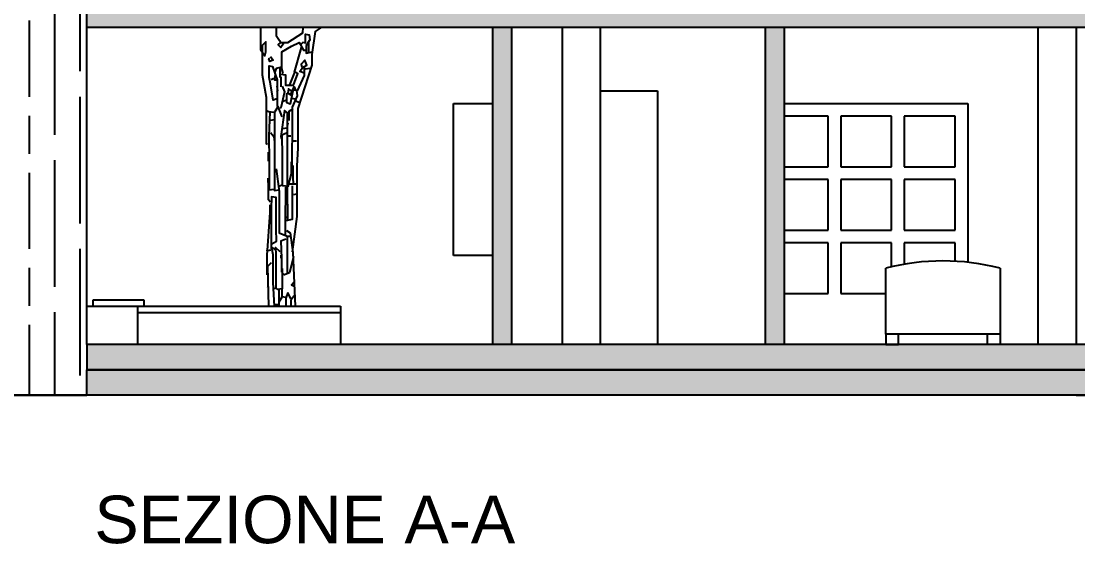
# Model space of a CAD drawing. Header units: centimetres. Extents: x -3096 to 17897, y -3131 to 15798.
# Drawn here: x 6522 to 7356, y 1996 to 2409 of the extents above; entities that cross this region are included whole.
import ezdxf

# ---------------------------------------------------------------- set-up
doc = ezdxf.new("R2010")
doc.units = ezdxf.units.CM
doc.styles.get("Standard").update_dxf_attribs({"font": 'arial.ttf'})

msp = doc.modelspace()

# ---------------------------------------------------------------- hatches: boundary and pattern name
at = {"transparency": 33554508}
h = msp.add_hatch(dxfattribs=at)
h.set_pattern_fill('GOST_WOOD', color=256, scale=10)
h.set_pattern_definition([(90, (-3571.06, 2249.15), (60, -4e-15), [100, -20]), (90, (-3551.06, 2229.15), (60, -4e-15), [60, -15, 30, -15]), (90, (-3531.06, 2199.15), (60, -4e-15), [100, -20])])
h.paths.add_polyline_path([(6514.15, 2113.79), (6574.15, 2113.79), (6574.15, 2133.79), (6574.15, 2413.79), (6574.15, 2713.79), (6514.15, 2713.79)])
at = {"transparency": 33554462}
h = msp.add_hatch(color=256, dxfattribs=at)
h.dxf.hatch_style = 1
h.paths.add_polyline_path([(7529.16, 2433.79), (6574.15, 2433.79), (6574.15, 2413.79), (6574.15, 2403.79), (7354.15, 2403.79), (7529.16, 2403.79)])
h.paths.add_polyline_path([(7382.18, 2153.79), (6574.15, 2153.79), (6574.15, 2133.79), (7382.18, 2133.79)])
h.paths.add_polyline_path([(7529.15, 2133.79), (6574.15, 2133.79), (6574.15, 2113.79), (7529.15, 2113.79)])
h.paths.add_polyline_path([(6909.15, 2403.79), (6894.58, 2403.79), (6894.15, 2403.37), (6894.15, 2153.79), (6909.15, 2153.79)])
h.paths.add_polyline_path([(7124.15, 2403.79), (7109.15, 2403.79), (7109.15, 2153.79), (7124.15, 2153.79)])

# ---------------------------------------------------------------- linework, layer by layer
for p, q in [((6574.15, 2153.79), (6574.15, 2433.79)), ((7354.15, 2403.79), (6574.15, 2403.79)), ((6894.15, 2153.79), (6894.15, 2403.79)), ((6909.15, 2153.79), (6909.15, 2403.79)), ((6949.15, 2153.79), (6949.15, 2403.79)), ((6979.15, 2153.79), (6979.15, 2403.79)), ((7109.15, 2153.79), (7109.15, 2403.79)), ((7124.15, 2153.79), (7124.15, 2403.79)), ((7324.15, 2153.79), (7324.15, 2403.79)), ((7529.16, 2403.79), (7354.15, 2403.79)), ((7354.15, 2403.79), (7354.15, 2153.79)), ((6979.15, 2353.79), (7024.15, 2353.79)), ((7024.15, 2353.79), (7024.15, 2153.79)), ((6863.32, 2223.76), (6863.32, 2343.76)), ((6863.32, 2343.76), (6893.32, 2343.76)), ((7109.15, 2153.79), (7109.15, 2343.79)), ((7124.15, 2343.79), (7268.7, 2343.79)), ((7268.7, 2343.79), (7268.7, 2218.53)), ((7158.7, 2333.79), (7124.15, 2333.79)), ((7158.7, 2293.79), (7158.7, 2333.79)), ((7168.7, 2333.79), (7168.7, 2293.79)), ((7208.7, 2333.79), (7168.7, 2333.79)), ((7208.7, 2293.79), (7208.7, 2333.79)), ((7218.7, 2333.79), (7218.7, 2293.79)), ((7258.7, 2333.79), (7218.7, 2333.79)), ((7258.7, 2293.79), (7258.7, 2333.79)), ((7124.15, 2293.79), (7158.7, 2293.79)), ((7168.7, 2293.79), (7208.7, 2293.79)), ((7218.7, 2293.79), (7258.7, 2293.79)), ((7158.7, 2283.79), (7124.15, 2283.79)), ((7158.7, 2243.79), (7158.7, 2283.79)), ((7168.7, 2283.79), (7168.7, 2243.79)), ((7208.7, 2283.79), (7168.7, 2283.79)), ((7208.7, 2243.79), (7208.7, 2283.79)), ((7218.7, 2283.79), (7218.7, 2243.79)), ((7258.7, 2283.79), (7218.7, 2283.79)), ((7258.7, 2243.79), (7258.7, 2283.79)), ((7124.15, 2243.79), (7158.7, 2243.79)), ((7168.7, 2243.79), (7208.7, 2243.79)), ((7218.7, 2243.79), (7258.7, 2243.79)), ((7158.7, 2233.79), (7124.15, 2233.79)), ((7158.7, 2193.79), (7158.7, 2233.79)), ((7168.7, 2233.79), (7168.7, 2193.79)), ((7208.7, 2233.79), (7168.7, 2233.79)), ((7208.7, 2214.92), (7208.7, 2233.79)), ((7258.7, 2233.79), (7218.7, 2233.79)), ((7218.7, 2233.79), (7218.7, 2216.97)), ((7258.7, 2219.36), (7258.7, 2233.79)), ((6893.32, 2223.76), (6863.32, 2223.76)), ((7204.15, 2161.79), (7204.15, 2213.79)), ((7294.15, 2213.79), (7294.15, 2161.79)), ((7124.15, 2193.79), (7158.7, 2193.79)), ((7168.7, 2193.79), (7204.15, 2193.79)), ((6574.15, 2183.79), (6774.15, 2183.79)), ((6579.15, 2183.79), (6579.15, 2188.79)), ((6579.15, 2188.79), (6619.15, 2188.79)), ((6614.15, 2183.79), (6614.15, 2153.79)), ((6619.15, 2188.79), (6619.15, 2183.79)), ((6774.15, 2183.79), (6774.15, 2153.79)), ((6614.15, 2178.79), (6774.15, 2178.79)), ((7204.15, 2161.79), (7204.15, 2153.79)), ((7294.15, 2161.79), (7204.15, 2161.79)), ((7214.15, 2153.79), (7214.15, 2161.79)), ((7284.15, 2153.79), (7284.15, 2161.79)), ((7294.15, 2161.79), (7294.15, 2153.79)), ((7354.15, 2153.79), (6574.15, 2153.79)), ((7204.15, 2153.79), (7214.15, 2153.79)), ((7294.15, 2153.79), (7284.15, 2153.79)), ((6574.15, 2113.79), (6574.15, 2133.79)), ((7774.15, 2113.79), (5914.15, 2113.79)), ((6514.15, 2113.79), (6574.15, 2113.79)), ((7354.15, 2113.79), (6574.15, 2113.79))]:
    msp.add_line(p, q)
at = {"linetype": 'Continuous', "transparency": 33554508}
msp.add_line((6894.15, 2403.37), (6894.58, 2403.79), dxfattribs=at)
at = {"color": 84}
for p, q in [((6731.62, 2243.49), (6734.39, 2241.83)), ((6734.39, 2241.83), (6736.61, 2226.32)), ((6722.76, 2228.54), (6719.72, 2230.2)), ((6719.72, 2230.2), (6720.69, 2224.66)), ((6720.69, 2224.66), (6720.69, 2202.52)), ((6736.61, 2226.32), (6738.52, 2183.79)), ((6719.44, 2218.02), (6716.67, 2215.25)), ((6716.67, 2215.25), (6717.3, 2183.79)), ((6720.69, 2202.52), (6721.92, 2183.79)), ((6732.73, 2194.76), (6731.07, 2190.34)), ((6734.94, 2189.78), (6732.73, 2194.76)), ((6737.71, 2192), (6734.94, 2188.67)), ((6731.07, 2190.34), (6731.07, 2183.79)), ((6734.94, 2188.67), (6734.94, 2183.79))]:
    msp.add_line(p, q, dxfattribs=at)
for points in [[(6711, 2403.79), (6711, 2386.33), (6714.46, 2381.35), (6715.29, 2384.67), (6715.29, 2392.42), (6712.52, 2389.66), (6712.52, 2366.4), (6715.57, 2348.68), (6715.57, 2312.14), (6716.67, 2311.59)], [(6723.32, 2403.79), (6723.32, 2397.41), (6726.09, 2393.53), (6726.64, 2392.42)], [(6729.41, 2391.32), (6727.19, 2387.99), (6724.98, 2390.21), (6727.19, 2391.87), (6732.73, 2391.87), (6744.36, 2399.62), (6744.84, 2403.79)], [(6758.8, 2403.79), (6754.32, 2400.73), (6751.55, 2382.46), (6751.55, 2374.15), (6740.48, 2339.83), (6740.48, 2308.82), (6739.65, 2294.42), (6739.65, 2254.56), (6736.05, 2226.88)], [(6728.02, 2372.49), (6728.02, 2384.67), (6735.5, 2389.1), (6741.59, 2391.87), (6744.91, 2385.78), (6746.57, 2385.78)], [(6747.12, 2391.32), (6744.36, 2391.87), (6742.7, 2390.21)], [(6746.57, 2392.42), (6746.57, 2398.51), (6749.34, 2397.96), (6749.89, 2394.08), (6747.12, 2389.66), (6747.12, 2383.56), (6752.11, 2384.67)], [(6749.06, 2391.87), (6749.06, 2384.12)], [(6743.25, 2387.99), (6737.71, 2368.62)], [(6718.89, 2380.8), (6721.1, 2378.03), (6718.33, 2376.92), (6717.78, 2379.14), (6718.33, 2379.69)], [(6744.91, 2368.06), (6742.14, 2369.17), (6744.36, 2372.49), (6747.68, 2374.15), (6746.02, 2378.03), (6743.25, 2374.71), (6743.8, 2372.49)], [(6723.87, 2347.58), (6721.1, 2346.47), (6718.89, 2359.2), (6718.06, 2364.19), (6718.06, 2373.6), (6720.55, 2373.05), (6724.15, 2362.53), (6724.15, 2341.49)], [(6728.85, 2367.51), (6727.75, 2372.49), (6723.32, 2371.38), (6722.21, 2368.06)], [(6722.76, 2366.95), (6722.21, 2362.53), (6723.32, 2362.53)], [(6726.36, 2371.94), (6726.36, 2364.74)], [(6727.19, 2366.95), (6730.79, 2366.4), (6730.79, 2358.37), (6737.16, 2358.37), (6740.48, 2367.51), (6738.27, 2369.17), (6733.84, 2358.65)], [(6745.46, 2372.49), (6745.46, 2365.85), (6739.93, 2353.67)], [(6749.89, 2371.38), (6746.57, 2370.83)], [(6721.66, 2363.63), (6719.44, 2362.53)], [(6727.47, 2356.99), (6727.47, 2364.19), (6726.09, 2364.74)], [(6723.87, 2357.54), (6724.42, 2353.67), (6723.87, 2353.11)], [(6728.3, 2357.54), (6729.96, 2353.11), (6727.19, 2340.38), (6726.64, 2339.83)], [(6736.61, 2353.67), (6734.39, 2343.15), (6731.9, 2344.25), (6731.9, 2351.45), (6732.73, 2352.01)], [(6735.5, 2353.67), (6733.28, 2355.33), (6732.73, 2352.01), (6735.5, 2350.34)], [(6736.05, 2352.01), (6733.84, 2351.45)], [(6739.37, 2354.22), (6739.93, 2349.79), (6736.05, 2340.93), (6736.05, 2317.12), (6735.77, 2308.27), (6735.77, 2294.98), (6734.94, 2294.98)], [(6735.5, 2352.56), (6737.71, 2356.99), (6738.82, 2354.22), (6736.05, 2354.22)], [(6728.3, 2333.18), (6724.98, 2341.49), (6722.21, 2337.06), (6722.21, 2312.14), (6722.21, 2281.14), (6722.21, 2275.05), (6725.53, 2275.6)], [(6731.62, 2346.47), (6728.85, 2345.36)], [(6735.5, 2348.13), (6738.82, 2347.58)], [(6738.82, 2345.92), (6741.59, 2344.81)], [(6715.57, 2338.16), (6717.78, 2337.61), (6721.66, 2337.06)], [(6718.33, 2337.06), (6717.78, 2318.23), (6718.06, 2298.3), (6718.06, 2275.6), (6721.66, 2276.15)], [(6732.73, 2251.79), (6732.45, 2277.26), (6732.45, 2336.5), (6729.96, 2338.16), (6727.19, 2317.68), (6727.75, 2316.02)], [(6736.61, 2339.27), (6733.56, 2337.61), (6733.56, 2330.41)], [(6722.21, 2330.97), (6718.89, 2330.41)], [(6732.73, 2328.2), (6732.18, 2325.98)], [(6718.89, 2321), (6721.66, 2317.68), (6722.21, 2313.25)], [(6731.62, 2320.45), (6728.02, 2318.79), (6728.16, 2302.18), (6728.16, 2279.48), (6725.53, 2278.37)], [(6732.18, 2324.32), (6728.3, 2323.77)], [(6732.73, 2318.23), (6734.94, 2318.23)], [(6736.61, 2314.36), (6739.37, 2314.36)], [(6717.23, 2305.5), (6717.23, 2298.3)], [(6723.32, 2292.21), (6725.81, 2274.49), (6725.81, 2241.83), (6732.18, 2239.06), (6732.18, 2209.71)], [(6735.22, 2297.75), (6735.22, 2288.33), (6732.73, 2278.37), (6728.85, 2278.92), (6728.3, 2279.48)], [(6736.61, 2294.98), (6736.61, 2283.9), (6737.16, 2280.03)], [(6716.95, 2285.01), (6717.09, 2277.81), (6717.09, 2268.4), (6718.89, 2266.19)], [(6730.79, 2277.81), (6730.65, 2249.02), (6730.65, 2240.17)], [(6736.05, 2278.92), (6736.05, 2268.4), (6736.05, 2252.35), (6731.07, 2251.24)], [(6739.37, 2280.03), (6733.84, 2280.03)], [(6720, 2232.97), (6723.59, 2235.18), (6723.46, 2244.59), (6723.46, 2269.51), (6719.72, 2270.06), (6719.58, 2260.65), (6719.58, 2230.75), (6719.44, 2228.54)], [(6739.37, 2272.28), (6737.16, 2271.72)], [(6718.33, 2263.97), (6718.33, 2257.88), (6716.12, 2224.11), (6716.12, 2208.61)], [(6730.51, 2254.01), (6732.73, 2254.01)], [(6731.07, 2236.84), (6727.19, 2235.18), (6727.75, 2221.89), (6727.75, 2210.82)], [(6731.62, 2239.06), (6734.39, 2239.06)], [(6718.89, 2227.98), (6715.57, 2227.43)], [(6726.64, 2226.88), (6723.04, 2230.2), (6723.18, 2224.66), (6723.18, 2198.09), (6722.21, 2197.53)], [(6727.19, 2224.11), (6727.19, 2221.89)], [(6737.16, 2223), (6733.84, 2210.27), (6729.96, 2208.61), (6728.85, 2209.16)], [(6728.3, 2213.59), (6728.3, 2197.53), (6724.42, 2196.98), (6723.32, 2198.09)], [(6716.95, 2205.84), (6716.95, 2199.19), (6716.67, 2198.64)], [(6737.71, 2203.07), (6735.5, 2200.85), (6737.71, 2199.75)], [(6728.02, 2196.98), (6728.02, 2190.89), (6725.53, 2187.01)], [(6725.53, 2196.43), (6725.53, 2183.79)], [(6728.3, 2191.44), (6730.51, 2190.89)], [(6722.76, 2185.35), (6724.98, 2185.35)]]:
    msp.add_lwpolyline(points, dxfattribs=at)
msp.add_lwpolyline([(7382.18, 2153.79), (6574.15, 2153.79), (6574.15, 2133.79), (7382.18, 2133.79)], close=True)
msp.add_lwpolyline([(7354.15, 2113.79), (7529.15, 2113.79), (7529.15, 2133.79), (6574.15, 2133.79)])
msp.add_arc((7249.15, 2042.85), 176.77, 75.25173, 104.74827)

# ---------------------------------------------------------------- texts
at = {"insert": (6580.1, 2034.4), "char_height": 37.5, "attachment_point": 1}
msp.add_mtext_dynamic_manual_height_columns('SEZIONE A-A', width=1214.8894, gutter_width=12.5, heights=[0], dxfattribs=at)

doc.saveas('drawing.dxf')
